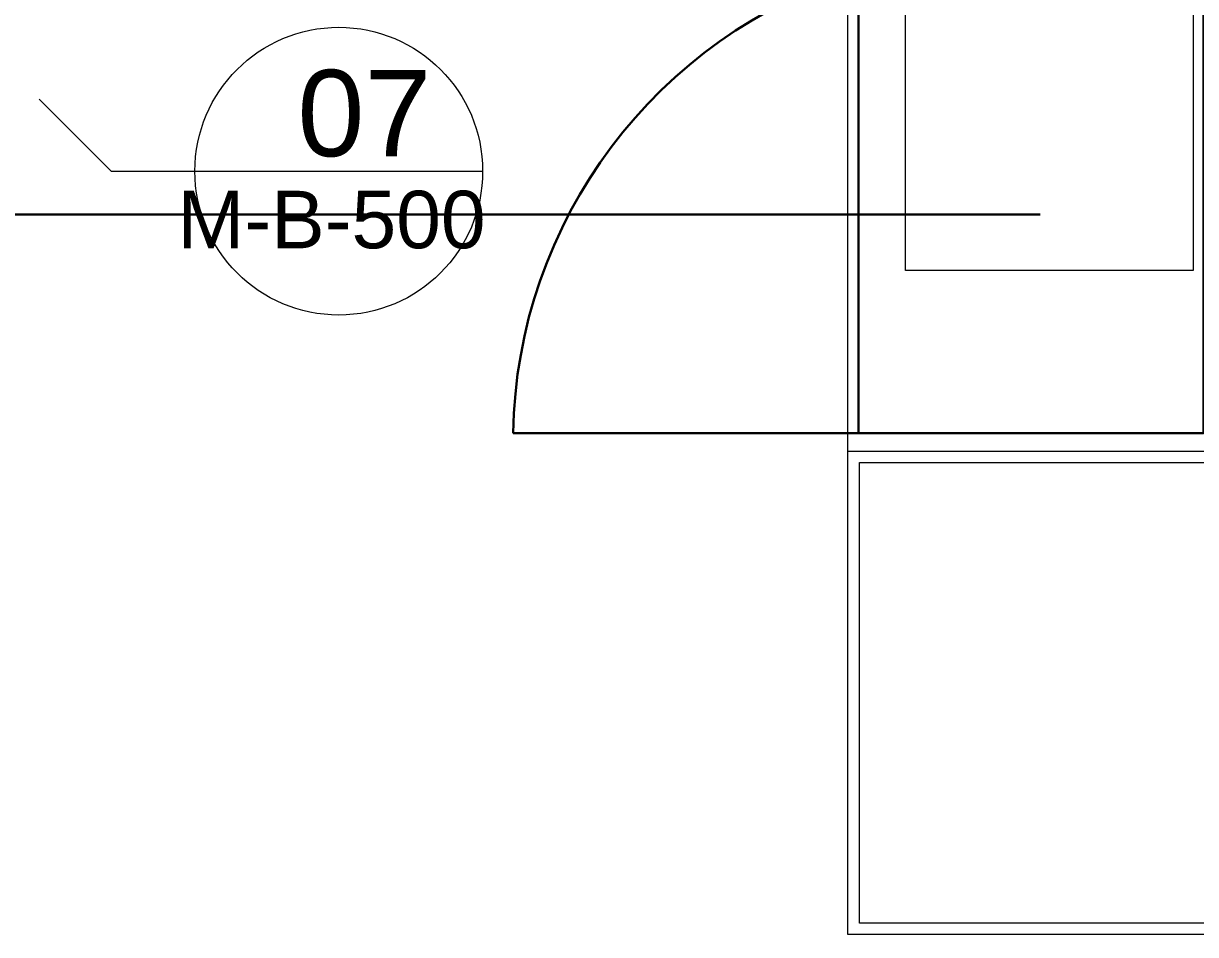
# Model space of a CAD drawing. Extents: x -1417 to 34975, y -245 to 8298.
# Drawn here: x 3455.6 to 3659.2, y 3110.5 to 3268.8 of the extents above; entities that cross this region are included whole.
import ezdxf
from ezdxf.enums import TextEntityAlignment as Align

# ---------------------------------------------------------------- set-up
doc = ezdxf.new("R2010")
doc.units = 0
doc.layers.get('0').update_dxf_attribs({"color": 9, "lineweight": 9})
for name, color, linetype, lineweight in [('01', 9, 'Continuous', 9), ('06D', 9, 'Continuous', 9), ('12', 9, 'Continuous', 9), ('14', 9, 'Continuous', 9), ('21', 9, 'Continuous', 9), ('E-KABLO', 7, 'Continuous', 30), ('E-UPS PANOSU', 7, 'Continuous', 30)]:
    doc.layers.add(name, color=color, linetype=linetype, lineweight=lineweight)
doc.styles.add('Arial', font='arial.ttf', dxfattribs={"height": 2.5})

# ---------------------------------------------------------------- blocks, each defined once
blk = doc.blocks.new('p-kolon-80x80-vw')
at = {"layer": '01'}
blk.add_lwpolyline([(-40, -40), (-40, 40), (40, 40), (40, -40)], close=True, dxfattribs=at)
blk = doc.blocks.new('0_detailbox1')
blk.add_lwpolyline([(10.411, -2.5), (7.911, 0), (-5, 0)])
blk.add_circle((0, 0), 5)
at = {"style": 'Arial'}
blk.add_attdef('DETAYADI', text='', height=3, dxfattribs=at).set_placement((0, 0), align=Align.BOTTOM_CENTER)
blk.add_attdef('PAFTAADI', text='', height=2, dxfattribs=at).set_placement((0, -0.5), align=Align.TOP_CENTER)
blk = doc.blocks.new('P-PANO')
at = {"layer": '06D'}
blk.add_lwpolyline([(-50, 0), (-50, 200), (0, 200), (0, 0)], close=True, dxfattribs=at)

msp = doc.modelspace()

# ---------------------------------------------------------------- linework, layer by layer
at = {"layer": '12'}
msp.add_lwpolyline([(3598.84, 3194.5), (3598.84, 3540.5)], dxfattribs=at)
at = {"layer": '14'}
msp.add_lwpolyline([(3682.84, 3110.5), (3598.84, 3110.5), (3598.84, 3194.5), (3663.84, 3194.5), (3663.84, 3540.5), (3583.84, 3540.5), (3583.84, 3551.77)], dxfattribs=at)
at = {"layer": 'E-KABLO', "color": 6, "ltscale": 40}
msp.add_line((3632.25, 3235.62), (2945.84, 3235.62), dxfattribs=at)
at = {"layer": 'E-UPS PANOSU', "color": 3}
msp.add_line((3600.65, 3197.64), (3540.65, 3197.64), dxfattribs=at)
at = {"layer": 'E-UPS PANOSU', "color": 4}
msp.add_lwpolyline([(3600.65, 3197.64), (3600.65, 3277.64), (3660.65, 3277.64), (3660.65, 3197.64)], close=True, dxfattribs=at)
at = {"layer": 'E-UPS PANOSU', "color": 3}
msp.add_arc((3626.01, 3196.12), 85.37, 107.2793, 178.9809, dxfattribs=at)

# ---------------------------------------------------------------- block references
msp.add_blockref('p-kolon-80x80-vw', (3640.84, 3152.5))
at = {"layer": '06D'}
msp.add_blockref('P-PANO', (3658.84, 3225.91), dxfattribs=at)
at = {"layer": '21'}
ref = msp.add_blockref('0_detailbox1', (3510.37, 3243.15), dxfattribs=dict(at, xscale=5, yscale=5, zscale=5, rotation=180))
ref.add_attrib('DETAYADI', '07', dxfattribs={"layer": '0', "height": 15, "style": 'Arial'}).set_placement((3514.83, 3241.25), align=Align.BOTTOM_CENTER)
ref.add_attrib('PAFTAADI', 'M-B-500', dxfattribs={"layer": '0', "height": 10, "style": 'Arial'}).set_placement((3509.11, 3239.75), align=Align.TOP_CENTER)

doc.saveas('drawing.dxf')
